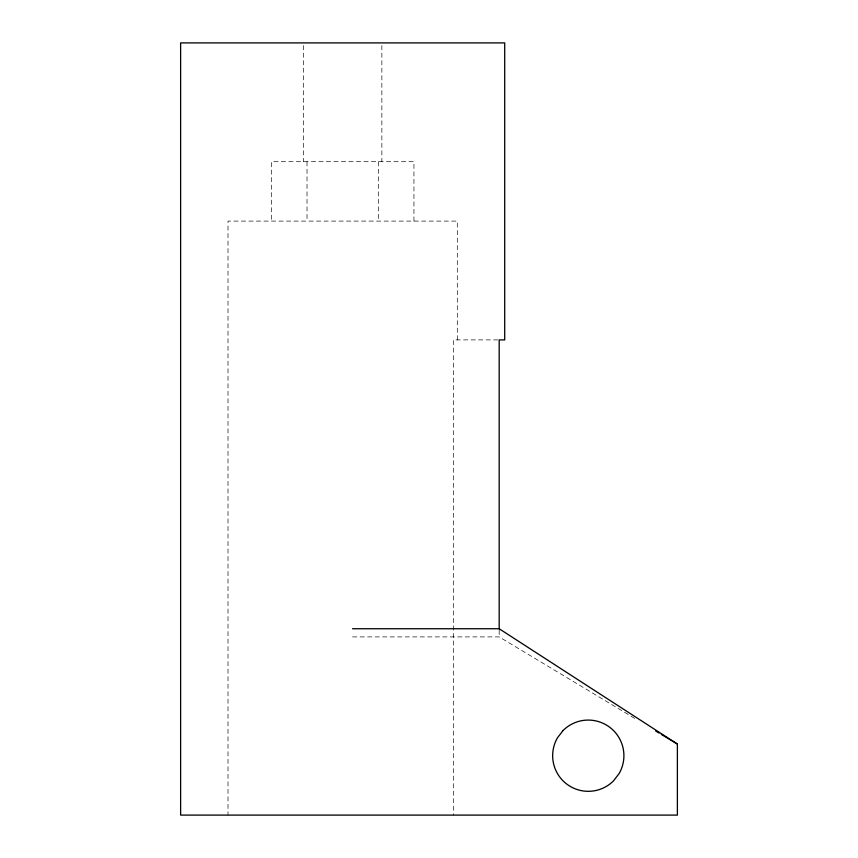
<?xml version="1.0" encoding="UTF-8"?>
<svg xmlns="http://www.w3.org/2000/svg" width="858" height="858" viewBox="0 0 858 858"><rect width="100%" height="100%" fill="white"/><g stroke="black" fill="none" stroke-linecap="round" stroke-linejoin="round"><path stroke-width="0.64" stroke-dasharray="4.29 3.22" d="M497.876 339.897L453.399 339.897L453.399 815.1M352.563 636.904L499.184 636.904L637.397 720.012M499.184 630.212L499.184 636.904M457.303 339.897L457.303 221.096L228.013 221.096L228.013 815.1M413.942 221.096L413.942 161.701L271.385 161.701L271.385 221.096M381.864 45.571L381.864 161.701M378.303 161.701L378.303 221.096M307.025 161.701L307.025 221.096M303.453 45.571L303.453 161.701"/><path stroke-width="1.29" d="M352.563 628.742L499.184 628.742L677.38 744.047L677.38 815.1L180.62 815.1L180.62 42.9L504.708 42.9L504.708 339.897L499.184 339.897L499.184 628.871M655.684 731.005L659.105 733.064M661.389 734.437L677.38 744.047M563.084 730.501L557.421 737.88A35.639 35.639 0 0 0 613.481 780.898L619.144 773.519A35.639 35.639 0 0 0 563.084 730.501"/></g></svg>
